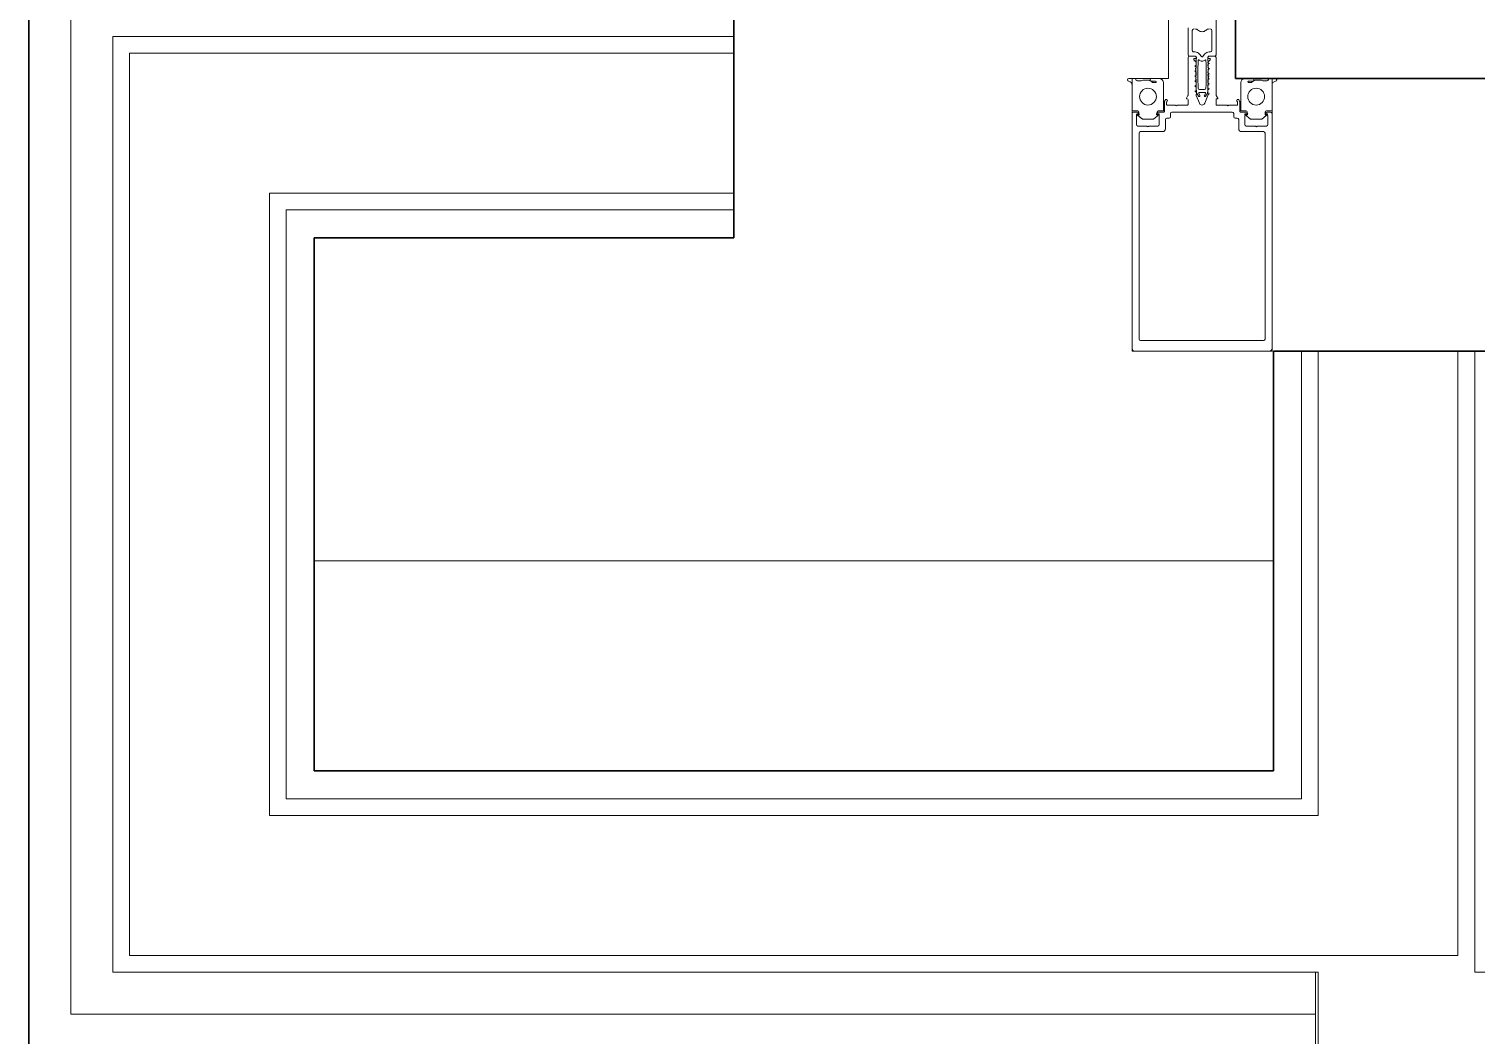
# Model space of a CAD drawing. Header units: millimetres. Extents: x 90978 to 295199, y -4084 to 97293.
# Drawn here: x 191208 to 191725, y 33777 to 34136 of the extents above; entities that cross this region are included whole.
import ezdxf

# ---------------------------------------------------------------- set-up
doc = ezdxf.new("R2010")
doc.units = ezdxf.units.MM
doc.header["$MEASUREMENT"] = 0
for name, color, linetype, lineweight in [('CSM-STL-XX-ZZ-M3-A-XXXX-00001_detached _19_04_21__rvt-1-Level 0$0$A-DETL-GENF', 7, 'CONTINUOUS', 9), ('CSM-STL-XX-ZZ-M3-A-XXXX-00001_detached _19_04_21__rvt-1-Level 0$0$A-GLAZ-CURT', 7, 'CONTINUOUS', 9), ('CSM-STL-XX-ZZ-M3-A-XXXX-00001_detached _19_04_21__rvt-1-Level 0$0$A-GLAZ-CWMG', 7, 'CONTINUOUS', 9), ('CSM-STL-XX-ZZ-M3-A-XXXX-00001_detached _19_04_21__rvt-1-Level 0$0$A-WALL', 7, 'CONTINUOUS', 9), ('CSM-STL-XX-ZZ-M3-A-XXXX-00001_detached _19_04_21__rvt-1-Level 0$0$I-WALL', 7, 'CONTINUOUS', 9)]:
    doc.layers.add(name, color=color, linetype=linetype, lineweight=lineweight)

msp = doc.modelspace()

# ---------------------------------------------------------------- linework, layer by layer
at = {"layer": 'CSM-STL-XX-ZZ-M3-A-XXXX-00001_detached _19_04_21__rvt-1-Level 0$0$A-DETL-GENF', "extrusion": (0, 0, -1)}
for p, q in [((191632.33, 34146.52), (191632.33, 34127.22)), ((191622.33, 34127.22), (191622.33, 34136.87)), ((191623.83, 34135.92), (191623.83, 34128.72)), ((191630.83, 34128.72), (191630.83, 34135.92)), ((191624.33, 34128.22), (191624.8, 34128.22)), ((191626.33, 34127.51), (191627.18, 34126.49)), ((191627.49, 34126.49), (191628.34, 34127.51)), ((191629.87, 34128.22), (191630.33, 34128.22)), ((191622.33, 34126.22), (191622.33, 34112.85)), ((191624.8, 34126.72), (191622.83, 34126.72)), ((191622.83, 34126.72), (191624.8, 34126.72)), ((191624.39, 34125.36), (191624.33, 34125.62)), ((191625.09, 34124.67), (191624.39, 34125.36)), ((191624.53, 34125.82), (191625.03, 34125.82)), ((191624.73, 34123.12), (191625.13, 34123.35)), ((191625.13, 34122.89), (191624.73, 34123.12)), ((191625.14, 34121.8), (191624.96, 34122.12)), ((191625.23, 34122.72), (191625.14, 34121.8)), ((191625.23, 34126.02), (191625.23, 34126.22)), ((191625.23, 34123.53), (191625.23, 34124.32)), ((191629.43, 34126.22), (191629.43, 34126.02)), ((191629.43, 34123.62), (191629.51, 34122.47)), ((191629.52, 34121.8), (191629.43, 34120.83)), ((191629.71, 34122.12), (191629.52, 34121.8)), ((191629.53, 34124.25), (191629.93, 34124.02)), ((191629.93, 34124.02), (191629.53, 34123.79)), ((191629.93, 34122.22), (191629.53, 34121.99)), ((191630.33, 34125.51), (191629.54, 34124.63)), ((191629.63, 34125.82), (191630.13, 34125.82)), ((191629.63, 34122.4), (191629.93, 34122.22)), ((191631.83, 34126.72), (191629.86, 34126.72)), ((191629.93, 34126.72), (191631.83, 34126.72)), ((191632.33, 34112.85), (191632.33, 34126.22)), ((191603.63, 34118.73), (191601.16, 34118.73)), ((191603.63, 34118.33), (191603.63, 34118.73)), ((191605.58, 34117.83), (191604.13, 34117.83)), ((191607.93, 34118.13), (191606.63, 34118.13)), ((191612.03, 34118.73), (191609.26, 34118.73)), ((191609.26, 34117.73), (191610.69, 34117.73)), ((191610.69, 34117.23), (191609.76, 34117.23)), ((191613.53, 34107.13), (191613.53, 34117.23)), ((191624.73, 34121.32), (191625.13, 34121.55)), ((191625.13, 34121.09), (191624.73, 34121.32)), ((191624.73, 34119.52), (191625.13, 34119.75)), ((191625.13, 34119.29), (191624.73, 34119.52)), ((191624.73, 34117.72), (191625.13, 34117.95)), ((191625.13, 34117.49), (191624.73, 34117.72)), ((191625.14, 34119.11), (191624.96, 34119.42)), ((191625.13, 34119.75), (191625.13, 34120.22)), ((191625.23, 34118.13), (191625.14, 34119.11)), ((191625.23, 34119.93), (191625.23, 34120.92)), ((191625.23, 34116.33), (191625.23, 34117.32)), ((191629.53, 34119.11), (191629.43, 34120.02)), ((191629.43, 34118.22), (191629.43, 34117.23)), ((191629.53, 34120.65), (191629.93, 34120.42)), ((191629.93, 34120.42), (191629.53, 34120.19)), ((191629.53, 34120.19), (191629.53, 34119.75)), ((191629.71, 34119.42), (191629.53, 34119.11)), ((191629.53, 34118.85), (191629.93, 34118.62)), ((191629.93, 34118.62), (191629.53, 34118.39)), ((191629.53, 34117.05), (191629.93, 34116.82)), ((191629.93, 34116.82), (191629.53, 34116.59)), ((191641.13, 34107.13), (191641.13, 34117.23)), ((191642.63, 34118.73), (191645.41, 34118.73)), ((191645.41, 34117.73), (191643.98, 34117.73)), ((191643.98, 34117.23), (191644.91, 34117.23)), ((191646.73, 34118.13), (191648.03, 34118.13)), ((191649.09, 34117.83), (191650.53, 34117.83)), ((191651.03, 34118.74), (191653.51, 34118.74)), ((191651.03, 34118.33), (191651.03, 34118.74)), ((191602.33, 34116.26), (191602.33, 34107.13)), ((191622.26, 34112.6), (191621.76, 34111.72)), ((191621.93, 34111.42), (191622.13, 34111.42)), ((191624.73, 34115.92), (191625.13, 34116.15)), ((191625.13, 34115.69), (191624.73, 34115.92)), ((191624.73, 34114.12), (191625.13, 34114.35)), ((191625.13, 34113.89), (191624.73, 34114.12)), ((191625.23, 34114.53), (191625.23, 34115.52)), ((191625.34, 34113.63), (191625.23, 34112.78)), ((191626.41, 34109.84), (191625.27, 34112.59)), ((191626.08, 34112.35), (191625.34, 34113.63)), ((191626.12, 34113.44), (191626.52, 34112.58)), ((191628.36, 34113.72), (191626.3, 34113.72)), ((191626.45, 34114.72), (191627.33, 34114.72)), ((191627.33, 34114.72), (191628.21, 34114.72)), ((191628.14, 34112.58), (191628.55, 34113.44)), ((191629.39, 34112.59), (191628.26, 34109.84)), ((191629.33, 34113.63), (191628.59, 34112.35)), ((191629.43, 34114.62), (191629.33, 34113.63)), ((191629.43, 34116.42), (191629.43, 34115.43)), ((191629.53, 34115.25), (191629.93, 34115.02)), ((191629.93, 34115.02), (191629.53, 34114.79)), ((191629.53, 34113.45), (191629.93, 34113.22)), ((191629.93, 34113.22), (191629.53, 34112.99)), ((191632.91, 34111.72), (191632.4, 34112.6)), ((191632.53, 34111.42), (191632.73, 34111.42)), ((191652.33, 34116.27), (191652.33, 34107.13)), ((191602.33, 34107.13), (191604.33, 34107.13)), ((191602.33, 34106.22), (191602.33, 34094.05)), ((191603.86, 34106.72), (191602.83, 34106.72)), ((191604.73, 34106.08), (191604.73, 34106.73)), ((191611.23, 34106.08), (191611.23, 34106.73)), ((191611.63, 34107.13), (191613.53, 34107.13)), ((191613.63, 34106.72), (191612.01, 34106.72)), ((191613.83, 34110.36), (191613.83, 34106.92)), ((191614.2, 34111.05), (191613.92, 34110.65)), ((191614.63, 34109.42), (191614.63, 34110.11)), ((191614.72, 34110.4), (191614.86, 34110.59)), ((191617.78, 34109.22), (191614.83, 34109.22)), ((191616.03, 34105.02), (191616.03, 34106.22)), ((191616.53, 34106.72), (191627.33, 34106.72)), ((191622.13, 34109.22), (191618.38, 34109.22)), ((191622.33, 34111.22), (191622.33, 34109.42)), ((191627.33, 34106.72), (191632.73, 34106.72)), ((191632.33, 34109.42), (191632.33, 34111.22)), ((191636.28, 34109.22), (191632.53, 34109.22)), ((191632.73, 34106.72), (191638.13, 34106.72)), ((191639.83, 34109.22), (191636.88, 34109.22)), ((191638.63, 34106.22), (191638.63, 34105.02)), ((191639.8, 34110.59), (191639.94, 34110.4)), ((191640.03, 34110.11), (191640.03, 34109.42)), ((191640.74, 34110.65), (191640.46, 34111.05)), ((191640.83, 34106.92), (191640.83, 34110.36)), ((191642.66, 34106.72), (191641.03, 34106.72)), ((191643.03, 34107.13), (191641.13, 34107.13)), ((191643.43, 34106.09), (191643.43, 34106.73)), ((191649.93, 34106.09), (191649.93, 34106.73)), ((191652.33, 34107.13), (191650.33, 34107.13)), ((191651.83, 34106.72), (191650.81, 34106.72)), ((191652.33, 34094.05), (191652.33, 34106.22)), ((191603.83, 34102.22), (191603.83, 34105.52)), ((191605.98, 34104.13), (191603.94, 34105.84)), ((191604.03, 34105.72), (191604.63, 34105.72)), ((191604.73, 34106.08), (191604.13, 34106.08)), ((191607.63, 34101.72), (191604.33, 34101.72)), ((191604.39, 34105.47), (191605.98, 34104.13)), ((191605.98, 34104.13), (191609.98, 34104.13)), ((191611.53, 34101.72), (191608.23, 34101.72)), ((191609.98, 34104.13), (191612.03, 34105.84)), ((191611.23, 34106.08), (191611.83, 34106.08)), ((191611.23, 34105.72), (191611.83, 34105.72)), ((191612.03, 34105.52), (191612.03, 34102.22)), ((191614.23, 34100.72), (191614.23, 34104.02)), ((191614.73, 34104.52), (191615.53, 34104.52)), ((191639.13, 34104.52), (191639.93, 34104.52)), ((191640.43, 34104.02), (191640.43, 34100.72)), ((191642.63, 34102.22), (191642.63, 34105.52)), ((191644.68, 34104.13), (191642.64, 34105.85)), ((191643.43, 34106.09), (191642.83, 34106.09)), ((191642.83, 34105.72), (191643.43, 34105.72)), ((191646.43, 34101.72), (191643.13, 34101.72)), ((191648.68, 34104.13), (191644.68, 34104.13)), ((191650.33, 34101.72), (191647.03, 34101.72)), ((191648.68, 34104.13), (191650.73, 34105.85)), ((191650.28, 34105.47), (191648.68, 34104.13)), ((191649.93, 34106.09), (191650.53, 34106.09)), ((191650.03, 34105.72), (191650.63, 34105.72)), ((191650.83, 34105.52), (191650.83, 34102.22)), ((191604.83, 34094.05), (191604.83, 34099.22)), ((191605.33, 34099.72), (191613.23, 34099.72)), ((191641.43, 34099.72), (191649.33, 34099.72)), ((191649.83, 34099.22), (191649.83, 34094.05)), ((191602.33, 34032.93), (191602.33, 34094.05)), ((191604.83, 34032.93), (191604.83, 34094.05)), ((191649.83, 34094.05), (191649.83, 34032.93)), ((191652.33, 34032.93), (191652.33, 34094.05)), ((191602.33, 34022.23), (191602.33, 34032.92)), ((191604.83, 34032.92), (191604.83, 34025.53)), ((191649.83, 34025.53), (191649.83, 34032.92)), ((191652.33, 34032.92), (191652.33, 34022.23)), ((191605.33, 34025.03), (191649.33, 34025.03)), ((191651.33, 34021.23), (191603.33, 34021.23))]:
    msp.add_line(p, q, dxfattribs=at)
for centre in [(-191607.98, 34112.23), (-191646.68, 34112.23)]:
    msp.add_circle(centre, 3, dxfattribs=at)
for centre, radius, start, end in [((-191624.33, 34135.92), 0.5, 0, 90), ((-191624.69, 34134.42), 2, 90, 131.4097), ((-191627.33, 34137.42), 2, 270.0042, 311.4097), ((-191627.33, 34137.42), 2, 228.5904, 270.0043), ((-191629.98, 34134.42), 2, 48.5904, 90), ((-191630.33, 34135.92), 0.5, 90, 180), ((-191622.83, 34127.22), 0.5, 270, 0), ((-191624.33, 34128.72), 0.5, 315, 0), ((-191624.33, 34128.72), 0.5, 270, 315), ((-191624.8, 34126.22), 2, 90, 140), ((-191629.87, 34126.22), 2, 40, 90), ((-191630.33, 34128.72), 0.5, 180, 270), ((-191631.83, 34127.22), 0.5, 180, 270), ((-191622.83, 34126.22), 0.5, 0, 90), ((-191624.53, 34125.62), 0.2, 360, 90), ((-191624.73, 34126.22), 0.5, 90, 180), ((-191624.8, 34126.22), 0.5, 90, 183.2381), ((-191625.13, 34122.22), 0.2, 359.9994, 59.9994), ((-191625.03, 34126.02), 0.2, 180, 270), ((-191624.73, 34124.32), 0.5, 135, 180), ((-191625.03, 34123.53), 0.2, 180, 239.9999), ((-191625.03, 34122.72), 0.2, 120, 180), ((-191730.86, 34120.22), 105.73, 0, 0.856), ((-191625.03, 34121.73), 0.2, 180, 239.9999), ((-191730.85, 34120.22), 105.72, 1.2165, 3.2381), ((-191730.86, 34120.22), 105.03, 357.2582, 2.6873), ((-191626.15, 34125.14), 0.2, 2.6873, 65.6339), ((-191626.15, 34125.14), 0.2, 65.6341, 128.5808), ((-191627.33, 34126.62), 1.7, 269.9999, 308.5808), ((-191627.33, 34126.62), 0.2, 269.9998, 320), ((-191627.33, 34126.62), 0.2, 220, 270.0002), ((-191627.33, 34126.62), 1.7, 231.4193, 270.0001), ((-191628.52, 34125.14), 0.2, 51.4193, 177.3127), ((-191523.81, 34120.22), 105.03, 177.3127, 182.7418), ((-191629.86, 34126.22), 0.5, 356.762, 90), ((-191523.8, 34120.22), 105.73, 176.762, 178.7834), ((-191629.63, 34124.43), 0.2, 300.0001, 21.156), ((-191629.93, 34126.22), 0.5, 0, 90), ((-191629.63, 34126.02), 0.2, 270, 0), ((-191629.63, 34123.62), 0.2, 0, 60), ((-191629.63, 34122.63), 0.2, 300, 360), ((-191629.63, 34121.82), 0.2, 0, 60), ((-191523.8, 34120.22), 105.73, 179.144, 180), ((-191629.53, 34122.22), 0.2, 119.9999, 179.9992), ((-191630.13, 34125.62), 0.2, 90, 180), ((-191631.83, 34126.22), 0.5, 90, 180), ((-191601.16, 34118.23), 0.5, 279.3923, 90), ((-191600.83, 34116.26), 1.5, 99.3923, 180), ((-191604.13, 34118.33), 0.5, 270, 0), ((-191606.63, 34116.13), 2, 58.2117, 90), ((-191607.93, 34116.13), 2, 90, 142.5048), ((-191609.26, 34118.23), 0.5, 270, 90), ((-191609.76, 34117.53), 0.3, 270, 322.5048), ((-191610.69, 34117.48), 0.25, 90, 270), ((-191612.03, 34117.23), 1.5, 90, 180), ((-191625.13, 34119.52), 0.2, 0, 60), ((-191625.03, 34120.92), 0.2, 120, 180), ((-191625.03, 34119.93), 0.2, 180, 239.656), ((-191625.03, 34119.12), 0.2, 120, 180), ((-191625.03, 34118.13), 0.2, 180, 239.9999), ((-191625.03, 34117.32), 0.2, 120, 180), ((-191730.86, 34120.22), 105.73, 356.4226, 359.3983), ((-191523.8, 34120.22), 105.73, 180.6016, 183.5774), ((-191629.63, 34120.83), 0.2, 300.0001, 360), ((-191629.63, 34120.02), 0.2, 0, 60), ((-191629.63, 34119.03), 0.2, 300.0001, 360), ((-191629.63, 34118.22), 0.2, 0, 60), ((-191629.63, 34117.23), 0.2, 300.0001, 0), ((-191629.63, 34116.42), 0.2, 0, 60), ((-191629.53, 34119.52), 0.2, 120, 180), ((-191642.63, 34117.23), 1.5, 0, 90), ((-191643.98, 34117.48), 0.25, 270, 90), ((-191644.91, 34117.53), 0.3, 217.4952, 270), ((-191646.73, 34116.13), 2, 37.4952, 90), ((-191645.41, 34118.23), 0.5, 90, 270), ((-191648.03, 34116.13), 2, 90, 121.7883), ((-191650.53, 34118.33), 0.5, 180, 270), ((-191653.83, 34116.27), 1.5, 0, 80.6077), ((-191653.51, 34118.24), 0.5, 90, 260.6077), ((-191621.93, 34111.62), 0.2, 270, 30), ((-191621.83, 34112.85), 0.5, 180, 210), ((-191625.03, 34116.33), 0.2, 180, 239.9999), ((-191625.03, 34115.52), 0.2, 120, 180), ((-191625.03, 34114.53), 0.2, 180, 239.9999), ((-191625.03, 34113.72), 0.2, 120, 180), ((-191625.73, 34112.78), 0.5, 337.5, 360), ((-191626.45, 34115.22), 0.5, 270, 357.2582), ((-191626.29, 34112.47), 0.25, 270.0001, 330), ((-191626.3, 34113.52), 0.2, 335, 90), ((-191626.29, 34112.47), 0.25, 180, 270), ((-191628.37, 34112.47), 0.25, 270, 0), ((-191628.21, 34115.22), 0.5, 182.7418, 270), ((-191628.36, 34113.52), 0.2, 90, 205), ((-191628.37, 34112.47), 0.25, 210, 270.0001), ((-191628.93, 34112.78), 0.5, 180.0003, 202.5), ((-191629.63, 34115.43), 0.2, 300.0001, 0), ((-191629.63, 34114.62), 0.2, 0, 60), ((-191629.63, 34113.63), 0.2, 300.0001, 360), ((-191629.63, 34112.82), 0.2, 0.0002, 60), ((-191632.83, 34112.85), 0.5, 330, 0), ((-191632.53, 34111.22), 0.2, 0, 90), ((-191632.73, 34111.62), 0.2, 150, 270), ((-191602.83, 34106.22), 0.5, 0, 90), ((-191603.86, 34105.72), 1, 90, 165.5225), ((-191604.33, 34106.73), 0.4, 90, 180), ((-191604.33, 34106.73), 0.4, 90, 180), ((-191612.01, 34105.72), 1, 14.4775, 90), ((-191611.63, 34106.73), 0.4, 0, 90), ((-191613.63, 34106.92), 0.2, 180, 270), ((-191614.33, 34110.36), 0.5, 0, 35), ((-191614.53, 34110.82), 0.4, 35, 90.0002), ((-191614.53, 34110.82), 0.4, 90.0002, 214.9998), ((-191615.13, 34110.11), 0.5, 0, 34.9998), ((-191614.83, 34109.42), 0.2, 270, 0), ((-191616.53, 34106.22), 0.5, 0, 90), ((-191618.08, 34109.22), 0.3, 180, 0), ((-191622.13, 34109.42), 0.2, 180, 270), ((-191627.33, 34110.22), 1, 270, 337.5), ((-191627.33, 34110.22), 1, 202.5, 270), ((-191632.53, 34109.42), 0.2, 270, 0), ((-191636.58, 34109.22), 0.3, 180, 0), ((-191638.13, 34106.22), 0.5, 90, 180), ((-191640.13, 34110.82), 0.4, 325, 90), ((-191639.83, 34109.42), 0.2, 180, 270), ((-191639.53, 34110.11), 0.5, 145, 180), ((-191640.13, 34110.82), 0.4, 90, 144.9999), ((-191640.33, 34110.36), 0.5, 144.9999, 180), ((-191641.03, 34106.92), 0.2, 270, 0), ((-191642.66, 34105.72), 1, 90, 165.5225), ((-191643.03, 34106.73), 0.4, 90, 180), ((-191650.81, 34105.72), 1, 14.4775, 90), ((-191650.33, 34106.73), 0.4, 0, 90), ((-191650.33, 34106.73), 0.4, 0, 90), ((-191651.83, 34106.22), 0.5, 90, 180), ((-191604.03, 34105.52), 0.2, 0, 90), ((-191604.33, 34102.22), 0.5, 270, 0), ((-191604.13, 34105.88), 0.2, 349.1589, 90), ((-191604.63, 34105.92), 0.2, 165.5225, 270), ((-191607.93, 34101.72), 0.3, 180, 0), ((-191611.23, 34105.92), 0.2, 270, 14.4775), ((-191611.53, 34102.22), 0.5, 180, 270), ((-191611.83, 34105.88), 0.2, 90, 190.8411), ((-191611.83, 34105.52), 0.2, 90, 180), ((-191614.73, 34104.02), 0.5, 0, 90), ((-191615.53, 34105.02), 0.5, 180, 270), ((-191639.13, 34105.02), 0.5, 270, 0), ((-191639.93, 34104.02), 0.5, 90, 180), ((-191642.83, 34105.89), 0.2, 349.1589, 90), ((-191642.83, 34105.52), 0.2, 0, 90), ((-191643.13, 34102.22), 0.5, 270, 0), ((-191643.43, 34105.92), 0.2, 165.5225, 270), ((-191646.73, 34101.72), 0.3, 180, 0), ((-191650.03, 34105.92), 0.2, 270, 14.4775), ((-191650.33, 34102.22), 0.5, 180, 270), ((-191650.53, 34105.89), 0.2, 90, 190.8411), ((-191650.63, 34105.52), 0.2, 90, 180), ((-191605.33, 34099.22), 0.5, 0, 90), ((-191613.23, 34100.72), 1, 180, 270), ((-191641.43, 34100.72), 1, 270, 0), ((-191649.33, 34099.22), 0.5, 90, 180), ((-191605.33, 34025.53), 0.5, 270, 0), ((-191649.33, 34025.53), 0.5, 180, 270), ((-191603.33, 34022.23), 1, 270, 0), ((-191651.33, 34022.23), 1, 180, 270)]:
    msp.add_arc(centre, radius, start, end, dxfattribs=at)
at = {"layer": 'CSM-STL-XX-ZZ-M3-A-XXXX-00001_detached _19_04_21__rvt-1-Level 0$0$A-GLAZ-CURT', "lineweight": 30}
for p, q in [((191639.33, 34146.73), (191639.33, 34118.73)), ((191639.33, 34118.73), (191769.83, 34118.73))]:
    msp.add_line(p, q, dxfattribs=at)
at = {"layer": 'CSM-STL-XX-ZZ-M3-A-XXXX-00001_detached _19_04_21__rvt-1-Level 0$0$A-GLAZ-CWMG', "lineweight": 20}
for p, q in [((191615.33, 34146.73), (191615.33, 34118.73)), ((191639.33, 34118.73), (191639.33, 34146.73)), ((191615.33, 34118.73), (191602.33, 34118.73)), ((191602.33, 34118.73), (191602.33, 34021.23)), ((191652.33, 34118.73), (191639.33, 34118.73)), ((191652.33, 34021.23), (191652.33, 34118.73)), ((191602.33, 34021.23), (191652.33, 34021.23))]:
    msp.add_line(p, q, dxfattribs=at)
at = {"layer": 'CSM-STL-XX-ZZ-M3-A-XXXX-00001_detached _19_04_21__rvt-1-Level 0$0$A-WALL'}
for p, q in [((191222.83, 34133.73), (191222.83, 34148.73)), ((191222.83, 34061.73), (191222.83, 34133.73)), ((191237.83, 34127.73), (191237.83, 34133.73)), ((191237.83, 34133.73), (191459.83, 34133.73)), ((191237.83, 34061.73), (191237.83, 34127.73)), ((191243.83, 34077.73), (191243.83, 34127.73)), ((191243.83, 34127.73), (191459.83, 34127.73)), ((191243.83, 34061.73), (191243.83, 34077.73)), ((191293.83, 34071.73), (191293.83, 34077.73)), ((191293.83, 34077.73), (191459.83, 34077.73)), ((191293.83, 34061.73), (191293.83, 34071.73)), ((191299.83, 34061.73), (191299.83, 34071.73)), ((191299.83, 34071.73), (191459.83, 34071.73)), ((191222.83, 33784.23), (191222.83, 34061.73)), ((191237.83, 33799.23), (191237.83, 34061.73)), ((191243.83, 33805.23), (191243.83, 34061.73)), ((191293.83, 33855.23), (191293.83, 34061.73)), ((191299.83, 33861.23), (191299.83, 34061.73)), ((191662.83, 34021.23), (191662.83, 33861.23)), ((191668.83, 34021.23), (191668.83, 33855.23)), ((191718.83, 34021.23), (191718.83, 33805.23)), ((191724.83, 34021.23), (191724.83, 33799.23)), ((191652.83, 33946.23), (191309.83, 33946.23)), ((191309.83, 33861.23), (191299.83, 33861.23)), ((191309.83, 33861.23), (191652.83, 33861.23)), ((191662.83, 33861.23), (191652.83, 33861.23)), ((191299.83, 33855.23), (191293.83, 33855.23)), ((191309.83, 33855.23), (191299.83, 33855.23)), ((191309.83, 33855.23), (191652.83, 33855.23)), ((191662.83, 33855.23), (191652.83, 33855.23)), ((191668.83, 33855.23), (191662.83, 33855.23)), ((191293.83, 33805.23), (191243.83, 33805.23)), ((191309.83, 33805.23), (191293.83, 33805.23)), ((191309.83, 33805.23), (191652.83, 33805.23)), ((191668.83, 33805.23), (191652.83, 33805.23)), ((191718.83, 33805.23), (191668.83, 33805.23)), ((191243.83, 33799.23), (191237.83, 33799.23)), ((191309.83, 33799.23), (191243.83, 33799.23)), ((191309.83, 33799.23), (191652.83, 33799.23)), ((191667.83, 33799.23), (191652.83, 33799.23)), ((191667.83, 33799.23), (191668.83, 33799.23)), ((191667.83, 33784.23), (191667.83, 33799.23)), ((191668.83, 33769.23), (191668.83, 33799.23)), ((191724.83, 33799.23), (191738.83, 33799.23)), ((191237.83, 33784.23), (191222.83, 33784.23)), ((191309.83, 33784.23), (191237.83, 33784.23)), ((191309.83, 33784.23), (191652.83, 33784.23)), ((191667.83, 33784.23), (191652.83, 33784.23)), ((191667.83, 33769.23), (191667.83, 33784.23))]:
    msp.add_line(p, q, dxfattribs=at)
at = {"layer": 'CSM-STL-XX-ZZ-M3-A-XXXX-00001_detached _19_04_21__rvt-1-Level 0$0$I-WALL', "lineweight": 30}
for p, q in [((191459.83, 34061.73), (191459.83, 34163.73)), ((191207.83, 34148.73), (191207.83, 34061.73)), ((191207.83, 34061.73), (191207.83, 33769.23)), ((191309.83, 33871.23), (191309.83, 34061.73)), ((191309.83, 34061.73), (191459.83, 34061.73)), ((191754.83, 34021.23), (191652.83, 34021.23)), ((191652.83, 34021.23), (191652.83, 33871.23)), ((191652.83, 33871.23), (191309.83, 33871.23))]:
    msp.add_line(p, q, dxfattribs=at)

doc.saveas('drawing.dxf')
